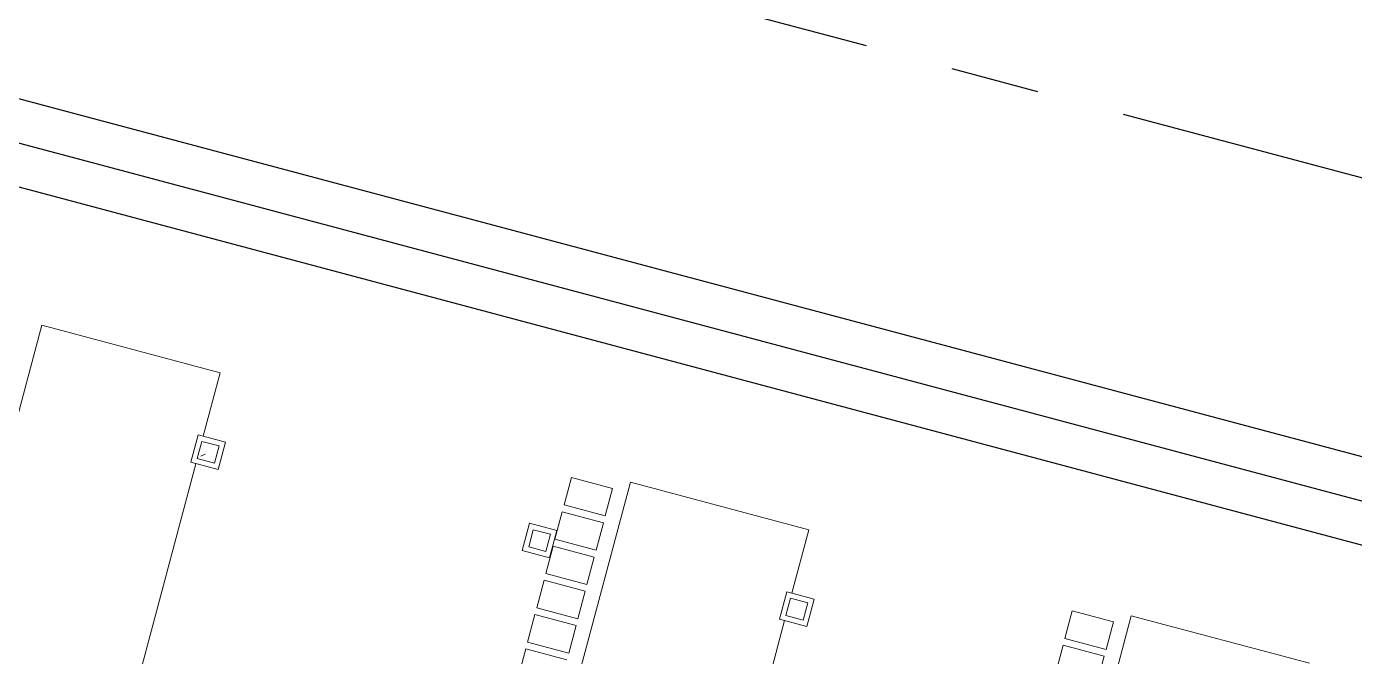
# Model space of a CAD drawing. Header units: metres. Extents: x 689715 to 690980, y 1005284 to 1006835.
# Drawn here: x 690849.41 to 690868.11, y 1005624.1 to 1005632.98 of the extents above; entities that cross this region are included whole.
import ezdxf

# ---------------------------------------------------------------- set-up
doc = ezdxf.new("R2010")
doc.units = ezdxf.units.M
doc.linetypes.add('CENTER', pattern=[2, 1.25, -0.25, 0.25, -0.25])
doc.linetypes.add('PHANTOM', pattern=[2.5, 1.25, -0.25, 0.25, -0.25, 0.25, -0.25])
for name, color, linetype in [('0_HUELLAS CASAS CASTILLA', 1, 'Continuous'), ('0_NUMERO DE LOTE FASE V', 3, 'Continuous'), ('C-CALLE-ACERA', 8, 'Continuous'), ('CALLES-CENTRO', 2, 'CENTER')]:
    doc.layers.add(name, color=color, linetype=linetype)
for name, color, linetype, lineweight in [('Modelos genéricos', 7, 'Continuous', 13), ('Pilares estructurales', 7, 'Continuous', 25), ('Suelos', 7, 'Continuous', 9)]:
    doc.layers.add(name, color=color, linetype=linetype, lineweight=lineweight)

# ---------------------------------------------------------------- blocks, each defined once
blk = doc.blocks.new('M_Concrete-Rectangular-Column - _25x_25-V7-PLANO CLAVE _8 CASAS EN HILERA_ - Dependent 1')
at = {"layer": 'Pilares estructurales', "lineweight": 13}
h = blk.add_hatch(dxfattribs=at)
h.set_pattern_fill('CONCRETE', color=256, style=0, pattern_type=2)
h.set_pattern_definition([(49.99999999999999, (-7.957000000000001, -75.643), (1.457020047383542, -0.1273482686276515), [0.152, -1.676]), (355, (-7.957000000000001, -75.643), (-0.2818653023739907, 1.528382135238966), [0.122, -1.341]), (100.451, (-7.835, -75.653), (1.17546538358712, 1.400456044289996), [0.13, -1.425]), (46.184, (-7.957000000000001, -75.236), (2.169039294737322, -0.336383022587974), [0.229, -2.515]), (96.636, (-7.776, -75.264), (1.898944685138781, 1.97970782763093), [0.194, -2.137]), (351.184, (-7.957000000000001, -75.236), (1.898795237190718, 1.979372286160904), [0.183, -2.012]), (21, (-7.754, -75.33800000000001), (1.212598781386422, -0.8177586412751406), [0.152, -1.676]), (326, (-7.754, -75.33800000000001), (0.4944494143613917, 1.473404145724342), [0.122, -1.341]), (71.45100000000001, (-7.653, -75.406), (1.707039752549385, 0.6549895290889265), [0.13, -1.425]), (37.50000000000001, (-7.957000000000001, -75.643), (0.02416182372297015, 0.6765066195347833), [0.067, -1.258, 0.067, -1.294, -1.346]), (37.50000000000001, (-7.957000000000001, -75.643), (0.02416182372297015, 0.6765066195347833), [-2.686, 0.067, -1.279]), (7.499999999999999, (-7.957000000000001, -75.643), (0.5349359976128323, 0.8016816565557453), [0.067, -0.7090000000000001, 0.067, -1.227, -0.513]), (7.499999999999999, (-7.957000000000001, -75.643), (0.5349359976128323, 0.8016816565557453), [-2.071, 0.067, -0.446]), (327.5, (-8.41, -75.643), (1.084235554558972, -0.04571938571545769), [0.067, -0.441, 0.067, -1.518, -2.103]), (327.5, (-8.41, -75.643), (1.084235554558972, -0.04571938571545769), [-2.093, 0.067, -2.036]), (317.5, (-8.613, -75.643), (1.185122407334744, 0.2039163545013021), [0.067, -0.593, 0.067, -0.986, -1.494]), (317.5, (-8.613, -75.643), (1.185122407334744, 0.2039163545013021), [-1.713, 0.067, -1.426])])
h.paths.add_polyline_path([(0.1250000000000062, -0.1249999999999326), (0.1250000000000062, 0.1250000000000625), (-0.1249999999999932, 0.1250000000000625), (-0.1249999999999932, -0.1249999999998936)], flags=0)
blk = doc.blocks.new('MOLDURA COLUMNA - 0_40x_40-1533038-PLANO CLAVE _8 CASAS EN HILERA_ - Dependent 1')
at = {"layer": 'Modelos genéricos', "color": 253}
for p, q in [((0.2000000000000064, 0.1999999999999915), (-0.1999999999999938, 0.1999999999999915)), ((-0.1999999999999937, 0.1999999999999915), (-0.1999999999999937, -0.2000000000000085)), ((0.2000000000000064, -0.2000000000000085), (0.2000000000000064, 0.1999999999999915)), ((-0.1249999999999938, -0.1250000000000084), (-0.1249999999999937, 0.1249999999999915)), ((-0.1249999999999937, 0.1249999999999915), (0.1250000000000063, 0.1249999999999915)), ((0.1250000000000063, 0.1249999999999915), (0.1250000000000063, -0.1250000000000084)), ((0.1250000000000063, -0.1250000000000084), (-0.1249999999999938, -0.1250000000000084)), ((-0.1999999999999937, -0.2000000000000085), (0.2000000000000065, -0.2000000000000085))]:
    blk.add_line(p, q, dxfattribs=at)
blk = doc.blocks.new('A TRANSFORMADA A B')
at = {"layer": 'Suelos', "color": 9}
for p, q in [((291.1439854067285, -65.20005156158004), (286.9939854068216, -65.20005156181287)), ((291.1439854069613, -67.80005156161496), (291.1439854067285, -65.20005156158004)), ((286.2139854070265, -67.80005156155676), (289.8189854063094, -67.80005156138213)), ((290.2189854069147, -67.80005156149855), (291.1439854067285, -67.80005156144034))]:
    blk.add_line(p, q, dxfattribs=at)
at = {"color": 254, "lineweight": 13, "rotation": 90}
for name in ['MOLDURA COLUMNA - 0_40x_40-1533038-PLANO CLAVE _8 CASAS EN HILERA_ - Dependent 1', 'M_Concrete-Rectangular-Column - _25x_25-V7-PLANO CLAVE _8 CASAS EN HILERA_ - Dependent 1']:
    blk.add_blockref(name, (290.018985407427, -67.92505156155676), dxfattribs=at)
blk = doc.blocks.new('CASTILLAS B BLOQUE 8')
blk.add_blockref('A TRANSFORMADA A B', (0, 5.820766091346741e-11))
blk = doc.blocks.new('012-AR_CASTILLA_MODELO B_rvt-1-PLANO CLAVE _8 CASAS EN HILERA_ - Dependent 1')
at = {"layer": 'Suelos', "color": 9}
for p, q in [((10.68178603227716, 74.51754749729298), (10.68178603233537, 78.66754749673419)), ((10.90178603236564, 75.56754749687389), (10.9017860321328, 75.16754749696702)), ((11.50178603228414, 75.16754749719985), (11.50178603245877, 75.56754749664105)), ((10.9017860321328, 75.16754749696702), (11.50178603228414, 75.16754749719985)), ((11.50178603257518, 75.06754749664105), (10.90178603236564, 75.06754749664105)), ((10.90178603236564, 75.06754749664105), (10.9017860320746, 74.66754749673419)), ((11.50178603234235, 74.66754749719985), (11.50178603257518, 75.06754749664105)), ((10.9017860320746, 74.66754749673419), (11.50178603234235, 74.66754749719985)), ((8.081786032184027, 74.51754749682732), (10.68178603227716, 74.51754749729298))]:
    blk.add_line(p, q, dxfattribs=at)
blk = doc.blocks.new('C TRANSFORMADA A B')
at = {"layer": 'Suelos', "color": 9}
for p, q in [((288.4939854096156, -13.28005156159634), (288.0939854097087, -13.28005156153813)), ((288.4939854096156, -13.88005156151485), (288.4939854096156, -13.28005156159634)), ((288.9939854096156, -13.28005156153813), (288.5939854097087, -13.28005156159634)), ((288.5939854097087, -13.28005156159634), (288.5939854097087, -13.88005156157305)), ((288.9939854096156, -13.88005156157305), (288.9939854096156, -13.28005156153813)), ((289.4939854096156, -13.28005156159634), (289.0939854097087, -13.28005156153813)), ((289.0939854097087, -13.28005156153813), (289.0939854097087, -13.88005156163126)), ((289.4939854096156, -13.88005156151485), (289.4939854096156, -13.28005156159634)), ((289.9939854096156, -13.28005156171275), (289.5939854097087, -13.28005156165455)), ((289.5939854097087, -13.28005156165455), (289.5939854097087, -13.88005156168947)), ((289.9939854096156, -13.88005156145664), (289.9939854096156, -13.28005156171275)), ((290.4939854096156, -13.28005156159634), (290.0939854097087, -13.28005156153813)), ((290.0939854097087, -13.28005156153813), (290.0939854094759, -13.88005156151485)), ((290.4939854096156, -13.88005156157305), (290.4939854096156, -13.28005156159634)), ((290.9939854096156, -13.28005156153813), (290.5939854097087, -13.28005156147992)), ((290.5939854097087, -13.28005156147992), (290.5939854097087, -13.88005156145664)), ((290.9939854096156, -13.88005156174768), (290.9939854096156, -13.28005156153813)), ((288.5939854097087, -13.88005156157305), (288.9939854096156, -13.88005156157305)), ((289.0939854097087, -13.88005156163126), (289.4939854096156, -13.88005156151485)), ((289.5939854097087, -13.88005156168947), (289.9939854096156, -13.88005156145664)), ((290.0939854094759, -13.88005156151485), (290.4939854096156, -13.88005156157305)), ((290.5939854097087, -13.88005156145664), (290.9939854096156, -13.88005156174768)), ((291.1439854095224, -14.10005156154511), (286.9939854096156, -14.10005156166153)), ((291.1439854095224, -16.70005156158004), (291.1439854095224, -14.10005156154511)), ((286.2139854098205, -16.70005156152183), (289.8189854093362, -16.70005156146362)), ((290.2189854097087, -16.70005156158004), (291.1439854095224, -16.70005156140542))]:
    blk.add_line(p, q, dxfattribs=at)
at = {"color": 254, "lineweight": 13, "rotation": 90.00000000000001}
for name, p in [('MOLDURA COLUMNA - 0_40x_40-1533038-PLANO CLAVE _8 CASAS EN HILERA_ - Dependent 1', (290.0189854095224, -13.07505156158004)), ('MOLDURA COLUMNA - 0_40x_40-1533038-PLANO CLAVE _8 CASAS EN HILERA_ - Dependent 1', (290.0189854099881, -16.82505156163825)), ('M_Concrete-Rectangular-Column - _25x_25-V7-PLANO CLAVE _8 CASAS EN HILERA_ - Dependent 1', (290.0189854099881, -16.82505156163825))]:
    blk.add_blockref(name, p, dxfattribs=at)
blk = doc.blocks.new('CASTILLA 7 NUEVA')
at = {"rotation": 269.9999998879757}
blk.add_blockref('C TRANSFORMADA A B', (323.2665340037202, 260.2961971557233), dxfattribs=at)
at = {"layer": '0_HUELLAS CASAS CASTILLA', "color": 8, "lineweight": 5}
blk.add_blockref('012-AR_CASTILLA_MODELO B_rvt-1-PLANO CLAVE _8 CASAS EN HILERA_ - Dependent 1', (291.1846956951194, -105.3653356872965), dxfattribs=at)

msp = doc.modelspace()

# ---------------------------------------------------------------- linework, layer by layer
at = {"layer": 'C-CALLE-ACERA', "linetype": 'Continuous', "ltscale": 5}
for p, q in [((690902.2104768432, 1005617.846603055), (690797.8380545226, 1005645.684203479)), ((690797.5288079573, 1005644.524735255), (690901.9012302781, 1005616.687134832))]:
    msp.add_line(p, q, dxfattribs=at)
at = {"layer": 'C-CALLE-ACERA', "linetype": 'Continuous', "ltscale": 5, "flags": 128}
msp.add_lwpolyline([(690902.838681146, 1005614.574201664), (690903.0895396372, 1005615.36847641, 0.4275364819139554), (690902.045741888, 1005617.26956587), (690797.6834312404, 1005645.104469368)], format="xyb", dxfattribs=at)
at = {"layer": 'CALLES-CENTRO', "linetype": 'CENTER', "ltscale": 5, "flags": 128}
msp.add_lwpolyline([(690661.9517737363, 1005685.859832838), (690787.7057648343, 1005652.319465773), (690909.7198456922, 1005619.776585636)], dxfattribs=at)

# ---------------------------------------------------------------- block references
at = {"layer": '0_NUMERO DE LOTE FASE V', "linetype": 'PHANTOM'}
for name, p, rotation in [('CASTILLAS B BLOQUE 8', (690711.6003256785, 1005364.258585846), 75.06604352304308), ('CASTILLA 7 NUEVA', (691148.6920277637, 1005517.075476691), 165.0660436350674)]:
    msp.add_blockref(name, p, dxfattribs=dict(at, rotation=rotation))

doc.saveas('drawing.dxf')
